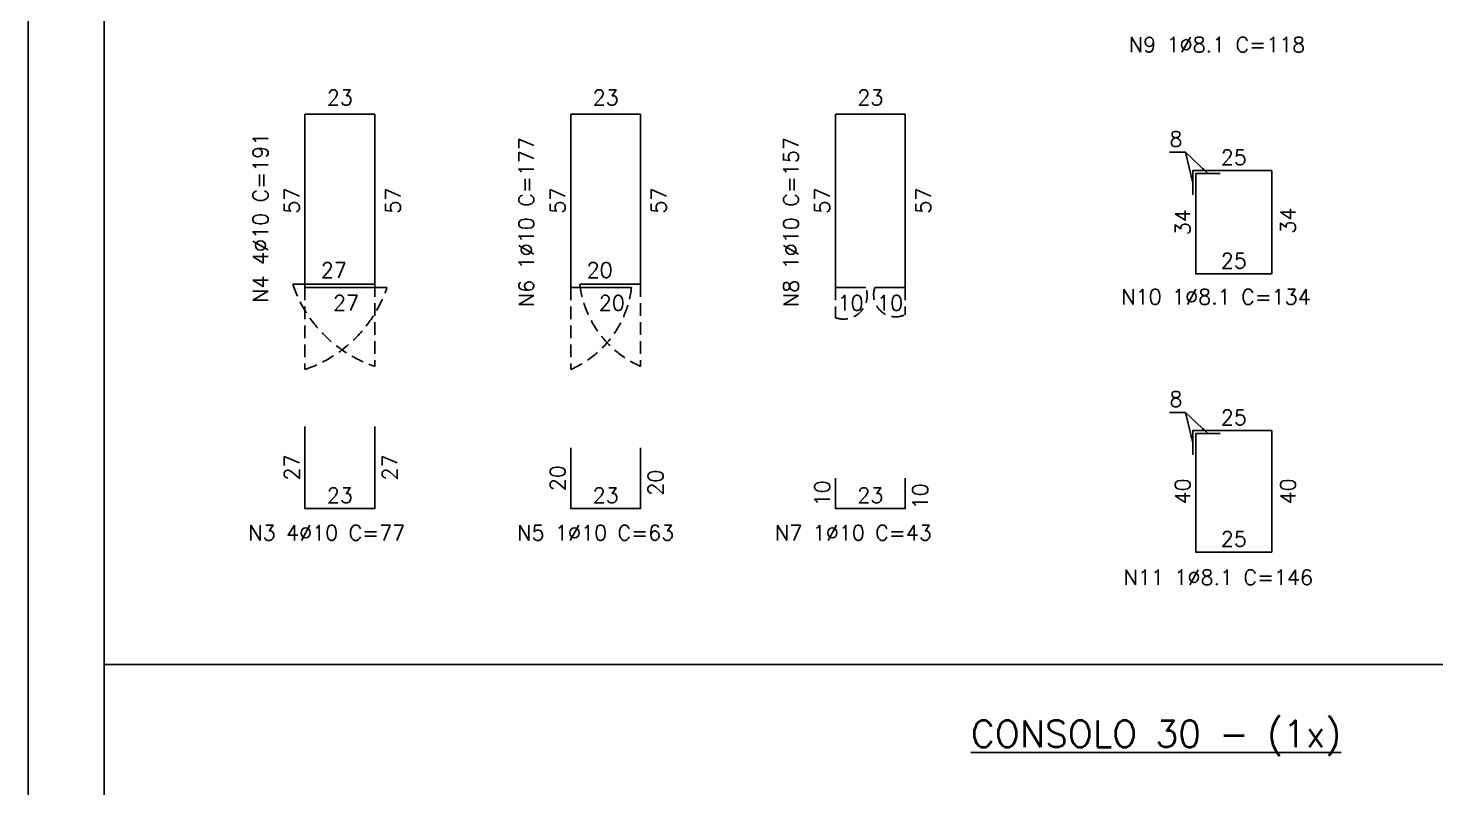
# Model space of a CAD drawing. Header units: centimetres. Extents: x 1658 to 19651, y 8294 to 11444.
# Drawn here: x 9541 to 10931, y 9823 to 10573 of the extents above; entities that cross this region are included whole.
import ezdxf

# ---------------------------------------------------------------- set-up
doc = ezdxf.new("R2010")
doc.units = ezdxf.units.CM
doc.header["$LTSCALE"] = 50
doc.header["$MEASUREMENT"] = 0
doc.header["$PDMODE"] = 67
doc.linetypes.add('HIDDEN', pattern=[0.375, 0.25, -0.125])
for name, color, linetype in [('COTAS-PRECON', 1, 'Continuous'), ('FORMATO-PRECON', 2, 'Continuous'), ('HACHURAS-PRECON', 1, 'Continuous'), ('LINHA-01-PRECON', 1, 'Continuous'), ('LINHA-04-PRECON', 4, 'Continuous'), ('X1', 2, 'Continuous')]:
    doc.layers.add(name, color=color, linetype=linetype)
doc.styles.add('PRECON-ROMANS', font='romans.shx')
doc.styles.get("Standard").update_dxf_attribs({"font": 'romans.shx'})
doc.dimstyles.new('ESC75-25', dxfattribs={"dimscale": 0, "dimtxt": 15, "dimasz": 7, "dimexe": 7, "dimexo": 7, "dimgap": 5.5, "dimtad": 1, "dimdec": 1, "dimlfac": 0.333333, "dimdsep": 46, "dimtxsty": 'Standard', "dimblk": 'ARCHTICK', "dimcen": 0.1, "dimdle": 7, "dimclrd": 256, "dimclre": 256, "dimclrt": 2, "dimadec": 0, "dimazin": 0, "dimtfac": 1, "dimtdec": 1, "dimtix": 1, "dimtmove": 2, "dimatfit": 3, "dimfxl": 1, "dimarcsym": 0})
doc.dimstyles.new('ESC75-75', dxfattribs={"dimscale": 0, "dimtxt": 15, "dimasz": 7, "dimexe": 7, "dimexo": 7, "dimgap": 5.5, "dimtad": 1, "dimdec": 1, "dimdsep": 46, "dimtxsty": 'Standard', "dimblk": 'ARCHTICK', "dimcen": 0.1, "dimdle": 7, "dimclrd": 256, "dimclre": 256, "dimclrt": 2, "dimadec": 0, "dimazin": 0, "dimtfac": 1, "dimtdec": 1, "dimtix": 1, "dimtmove": 2, "dimatfit": 3, "dimfxl": 1, "dimarcsym": 0})

# ---------------------------------------------------------------- blocks, each defined once
blk = doc.blocks.new('A$C2E607E54')
at = {"layer": 'FORMATO-PRECON'}
blk.add_lwpolyline([(0, 4200), (2970, 4200), (2970, 0), (0, 0)], close=True, dxfattribs=at)
at = {"layer": 'FORMATO-PRECON', "color": 6}
blk.add_lwpolyline([(100, 3950), (2870, 3950), (2870, 100), (100, 100)], close=True, dxfattribs=at)
blk = doc.blocks.new('*D472')
at = {"layer": 'Defpoints', "color": 0, "linetype": 'Continuous', "transparency": 16777216}
for p in [(9814.2, 10179.9), (9814.2, 10179.9), (9814.2, 10098.9)]:
    blk.add_point(p, dxfattribs=at)
at = {"layer": 'LINHA-01-PRECON', "color": 2, "linetype": 'Continuous', "transparency": 16777216, "insert": (9801.2, 10139.4), "char_height": 15, "attachment_point": 5, "rotation": 90}
blk.add_mtext('27', dxfattribs=at)
blk = doc.blocks.new('_ArchTick')
at = {"color": 0, "linetype": 'ByBlock', "const_width": 0.15}
blk.add_lwpolyline([(-0.5, -0.5), (0.5, 0.5)], dxfattribs=at)
blk = doc.blocks.new('*D473')
at = {"layer": 'Defpoints', "color": 0, "linetype": 'Continuous', "transparency": 16777216}
for p in [(9814.2, 10098.9), (9814.2, 10098.9), (9883.2, 10098.9)]:
    blk.add_point(p, dxfattribs=at)
at = {"layer": 'LINHA-01-PRECON', "color": 2, "linetype": 'Continuous', "transparency": 16777216, "insert": (9848.7, 10111.9), "char_height": 15, "attachment_point": 5}
blk.add_mtext('23', dxfattribs=at)
blk = doc.blocks.new('*D474')
at = {"layer": 'Defpoints', "color": 0, "linetype": 'Continuous', "transparency": 16777216}
for p in [(9883.2, 10179.9), (9883.2, 10179.9), (9883.2, 10098.9)]:
    blk.add_point(p, dxfattribs=at)
at = {"layer": 'LINHA-01-PRECON', "color": 2, "linetype": 'Continuous', "transparency": 16777216, "insert": (9897.9, 10139.4), "char_height": 15, "attachment_point": 5, "rotation": 90}
blk.add_mtext('27', dxfattribs=at)
blk = doc.blocks.new('*D475')
at = {"layer": 'Defpoints', "color": 0, "linetype": 'Continuous', "transparency": 16777216}
for p in [(9814.2, 10317.2), (9895.2, 10317.2), (9895.2, 10317.2)]:
    blk.add_point(p, dxfattribs=at)
at = {"layer": 'LINHA-01-PRECON', "color": 2, "linetype": 'Continuous', "transparency": 16777216, "insert": (9854.7, 10301.8), "char_height": 15, "attachment_point": 5}
blk.add_mtext('27', dxfattribs=at)
blk = doc.blocks.new('*D476')
at = {"layer": 'Defpoints', "color": 0, "linetype": 'Continuous', "transparency": 16777216}
for p in [(9814.2, 10488.2), (9814.2, 10488.2), (9814.2, 10317.2)]:
    blk.add_point(p, dxfattribs=at)
at = {"layer": 'LINHA-01-PRECON', "color": 2, "linetype": 'Continuous', "transparency": 16777216, "insert": (9801.2, 10402.7), "char_height": 15, "attachment_point": 5, "rotation": 90}
blk.add_mtext('57', dxfattribs=at)
blk = doc.blocks.new('*D477')
at = {"layer": 'Defpoints', "color": 0, "linetype": 'Continuous', "transparency": 16777216}
for p in [(9814.2, 10488.2), (9883.2, 10488.2), (9883.2, 10488.2)]:
    blk.add_point(p, dxfattribs=at)
at = {"layer": 'LINHA-01-PRECON', "color": 2, "linetype": 'Continuous', "transparency": 16777216, "insert": (9848.7, 10504.5), "char_height": 15, "attachment_point": 5}
blk.add_mtext('23', dxfattribs=at)
blk = doc.blocks.new('*D480')
at = {"layer": 'Defpoints', "color": 0, "linetype": 'Continuous', "transparency": 16777216}
for p in [(10076.7, 10158.9), (10076.7, 10158.9), (10076.7, 10098.9)]:
    blk.add_point(p, dxfattribs=at)
at = {"layer": 'LINHA-01-PRECON', "color": 2, "linetype": 'Continuous', "transparency": 16777216, "insert": (10063.7, 10128.9), "char_height": 15, "attachment_point": 5, "rotation": 90}
blk.add_mtext('20', dxfattribs=at)
blk = doc.blocks.new('*D429')
at = {"layer": 'Defpoints', "color": 0, "linetype": 'Continuous', "transparency": 16777216}
for p in [(10076.7, 10098.9), (10076.7, 10098.9), (10145.7, 10098.9)]:
    blk.add_point(p, dxfattribs=at)
at = {"layer": 'LINHA-01-PRECON', "color": 2, "linetype": 'Continuous', "transparency": 16777216, "insert": (10111.2, 10111.9), "char_height": 15, "attachment_point": 5}
blk.add_mtext('23', dxfattribs=at)
blk = doc.blocks.new('*D430')
at = {"layer": 'Defpoints', "color": 0, "linetype": 'Continuous', "transparency": 16777216}
for p in [(10145.7, 10158.9), (10145.7, 10158.9), (10145.7, 10098.9)]:
    blk.add_point(p, dxfattribs=at)
at = {"layer": 'LINHA-01-PRECON', "color": 2, "linetype": 'Continuous', "transparency": 16777216, "insert": (10160.4, 10124.4), "char_height": 15, "attachment_point": 5, "rotation": 90}
blk.add_mtext('20', dxfattribs=at)
blk = doc.blocks.new('*D431')
at = {"layer": 'Defpoints', "color": 0, "linetype": 'Continuous', "transparency": 16777216}
for p in [(10338, 10128.9), (10338, 10128.9), (10338, 10098.9)]:
    blk.add_point(p, dxfattribs=at)
at = {"layer": 'LINHA-01-PRECON', "color": 2, "linetype": 'Continuous', "transparency": 16777216, "insert": (10325, 10113.9), "char_height": 15, "attachment_point": 5, "rotation": 90}
blk.add_mtext('10', dxfattribs=at)
blk = doc.blocks.new('*D432')
at = {"layer": 'Defpoints', "color": 0, "linetype": 'Continuous', "transparency": 16777216}
for p in [(10338, 10098.9), (10338, 10098.9), (10407, 10098.9)]:
    blk.add_point(p, dxfattribs=at)
at = {"layer": 'LINHA-01-PRECON', "color": 2, "linetype": 'Continuous', "transparency": 16777216, "insert": (10372.5, 10111.9), "char_height": 15, "attachment_point": 5}
blk.add_mtext('23', dxfattribs=at)
blk = doc.blocks.new('*D433')
at = {"layer": 'Defpoints', "color": 0, "linetype": 'Continuous', "transparency": 16777216}
for p in [(10407, 10128.9), (10407, 10128.9), (10407, 10098.9)]:
    blk.add_point(p, dxfattribs=at)
at = {"layer": 'LINHA-01-PRECON', "color": 2, "linetype": 'Continuous', "transparency": 16777216, "insert": (10421.7, 10110.9), "char_height": 15, "attachment_point": 5, "rotation": 90}
blk.add_mtext('10', dxfattribs=at)
blk = doc.blocks.new('*D438')
at = {"layer": 'Defpoints', "color": 0, "linetype": 'Continuous', "transparency": 16777216}
for p in [(10693.9, 10330.4), (10768.9, 10330.4), (10768.9, 10330.4)]:
    blk.add_point(p, dxfattribs=at)
at = {"layer": 'LINHA-01-PRECON', "color": 2, "linetype": 'Continuous', "transparency": 16777216, "insert": (10731.4, 10343.4), "char_height": 15, "attachment_point": 5}
blk.add_mtext('25', dxfattribs=at)
blk = doc.blocks.new('*D439')
at = {"layer": 'Defpoints', "color": 0, "linetype": 'Continuous', "transparency": 16777216}
for p in [(10768.9, 10432.4), (10768.9, 10432.4), (10768.9, 10330.4)]:
    blk.add_point(p, dxfattribs=at)
at = {"layer": 'LINHA-01-PRECON', "color": 2, "linetype": 'Continuous', "transparency": 16777216, "insert": (10784.9, 10382.9), "char_height": 15, "attachment_point": 5, "rotation": 90}
blk.add_mtext('34', dxfattribs=at)
blk = doc.blocks.new('*D440')
at = {"layer": 'Defpoints', "color": 0, "linetype": 'Continuous', "transparency": 16777216}
for p in [(10693.9, 10432.4), (10693.9, 10432.4), (10768.9, 10432.4)]:
    blk.add_point(p, dxfattribs=at)
at = {"layer": 'LINHA-01-PRECON', "color": 2, "linetype": 'Continuous', "transparency": 16777216, "insert": (10731.4, 10445.4), "char_height": 15, "attachment_point": 5}
blk.add_mtext('25', dxfattribs=at)
blk = doc.blocks.new('*D441')
at = {"layer": 'Defpoints', "color": 0, "linetype": 'Continuous', "transparency": 16777216}
for p in [(10693.9, 10432.4), (10693.9, 10432.4), (10693.9, 10330.4)]:
    blk.add_point(p, dxfattribs=at)
at = {"layer": 'LINHA-01-PRECON', "color": 2, "linetype": 'Continuous', "transparency": 16777216, "insert": (10680.9, 10381.4), "char_height": 15, "attachment_point": 5, "rotation": 90}
blk.add_mtext('34', dxfattribs=at)
blk = doc.blocks.new('*D442')
at = {"layer": 'Defpoints', "color": 0, "linetype": 'Continuous', "transparency": 16777216}
for p in [(10693.9, 10055.9), (10768.9, 10055.9), (10768.9, 10055.9)]:
    blk.add_point(p, dxfattribs=at)
at = {"layer": 'LINHA-01-PRECON', "color": 2, "linetype": 'Continuous', "transparency": 16777216, "insert": (10731.4, 10068.9), "char_height": 15, "attachment_point": 5}
blk.add_mtext('25', dxfattribs=at)
blk = doc.blocks.new('*D443')
at = {"layer": 'Defpoints', "color": 0, "linetype": 'Continuous', "transparency": 16777216}
for p in [(10768.9, 10175.8), (10768.9, 10175.8), (10768.9, 10055.9)]:
    blk.add_point(p, dxfattribs=at)
at = {"layer": 'LINHA-01-PRECON', "color": 2, "linetype": 'Continuous', "transparency": 16777216, "insert": (10784.9, 10115.8), "char_height": 15, "attachment_point": 5, "rotation": 90}
blk.add_mtext('40', dxfattribs=at)
blk = doc.blocks.new('*D444')
at = {"layer": 'Defpoints', "color": 0, "linetype": 'Continuous', "transparency": 16777216}
for p in [(10693.9, 10175.8), (10693.9, 10175.8), (10768.9, 10175.8)]:
    blk.add_point(p, dxfattribs=at)
at = {"layer": 'LINHA-01-PRECON', "color": 2, "linetype": 'Continuous', "transparency": 16777216, "insert": (10731.4, 10188.8), "char_height": 15, "attachment_point": 5}
blk.add_mtext('25', dxfattribs=at)
blk = doc.blocks.new('*D445')
at = {"layer": 'Defpoints', "color": 0, "linetype": 'Continuous', "transparency": 16777216}
for p in [(10693.9, 10175.8), (10693.9, 10175.8), (10693.9, 10055.9)]:
    blk.add_point(p, dxfattribs=at)
at = {"layer": 'LINHA-01-PRECON', "color": 2, "linetype": 'Continuous', "transparency": 16777216, "insert": (10680.9, 10115.8), "char_height": 15, "attachment_point": 5, "rotation": 90}
blk.add_mtext('40', dxfattribs=at)
blk = doc.blocks.new('*D452')
at = {"layer": 'Defpoints', "color": 0, "linetype": 'Continuous', "transparency": 16777216}
for p in [(9883.2, 10488.2), (9883.2, 10488.2), (9883.2, 10317.2)]:
    blk.add_point(p, dxfattribs=at)
at = {"layer": 'LINHA-01-PRECON', "color": 2, "linetype": 'Continuous', "transparency": 16777216, "insert": (9901.1, 10402.7), "char_height": 15, "attachment_point": 5, "rotation": 90}
blk.add_mtext('57', dxfattribs=at)
blk = doc.blocks.new('*D453')
at = {"layer": 'Defpoints', "color": 0, "linetype": 'Continuous', "transparency": 16777216}
for p in [(9802.2, 10320.2), (9802.2, 10320.2), (9883.2, 10320.2)]:
    blk.add_point(p, dxfattribs=at)
at = {"layer": 'LINHA-01-PRECON', "color": 2, "linetype": 'Continuous', "transparency": 16777216, "insert": (9842.7, 10334.2), "char_height": 15, "attachment_point": 5}
blk.add_mtext('27', dxfattribs=at)
blk = doc.blocks.new('*D454')
at = {"layer": 'Defpoints', "color": 0, "linetype": 'Continuous', "transparency": 16777216}
for p in [(10076.7, 10317.2), (10136.7, 10317.2), (10136.7, 10317.2)]:
    blk.add_point(p, dxfattribs=at)
at = {"layer": 'LINHA-01-PRECON', "color": 2, "linetype": 'Continuous', "transparency": 16777216, "insert": (10117.2, 10301.8), "char_height": 15, "attachment_point": 5}
blk.add_mtext('20', dxfattribs=at)
blk = doc.blocks.new('*D455')
at = {"layer": 'Defpoints', "color": 0, "linetype": 'Continuous', "transparency": 16777216}
for p in [(10076.7, 10488.2), (10076.7, 10488.2), (10076.7, 10317.2)]:
    blk.add_point(p, dxfattribs=at)
at = {"layer": 'LINHA-01-PRECON', "color": 2, "linetype": 'Continuous', "transparency": 16777216, "insert": (10063.7, 10402.7), "char_height": 15, "attachment_point": 5, "rotation": 90}
blk.add_mtext('57', dxfattribs=at)
blk = doc.blocks.new('*D456')
at = {"layer": 'Defpoints', "color": 0, "linetype": 'Continuous', "transparency": 16777216}
for p in [(10076.7, 10488.2), (10145.7, 10488.2), (10145.7, 10488.2)]:
    blk.add_point(p, dxfattribs=at)
at = {"layer": 'LINHA-01-PRECON', "color": 2, "linetype": 'Continuous', "transparency": 16777216, "insert": (10111.2, 10504.5), "char_height": 15, "attachment_point": 5}
blk.add_mtext('23', dxfattribs=at)
blk = doc.blocks.new('*D481')
at = {"layer": 'Defpoints', "color": 0, "linetype": 'Continuous', "transparency": 16777216}
for p in [(10145.7, 10488.2), (10145.7, 10488.2), (10145.7, 10317.2)]:
    blk.add_point(p, dxfattribs=at)
at = {"layer": 'LINHA-01-PRECON', "color": 2, "linetype": 'Continuous', "transparency": 16777216, "insert": (10163.6, 10402.7), "char_height": 15, "attachment_point": 5, "rotation": 90}
blk.add_mtext('57', dxfattribs=at)
blk = doc.blocks.new('*D482')
at = {"layer": 'Defpoints', "color": 0, "linetype": 'Continuous', "transparency": 16777216}
for p in [(10085.7, 10320.2), (10085.7, 10320.2), (10145.7, 10320.2)]:
    blk.add_point(p, dxfattribs=at)
at = {"layer": 'LINHA-01-PRECON', "color": 2, "linetype": 'Continuous', "transparency": 16777216, "insert": (10105.2, 10334.2), "char_height": 15, "attachment_point": 5}
blk.add_mtext('20', dxfattribs=at)
blk = doc.blocks.new('*D483')
at = {"layer": 'Defpoints', "color": 0, "linetype": 'Continuous', "transparency": 16777216}
for p in [(10338, 10317.2), (10368, 10317.2), (10368, 10317.2)]:
    blk.add_point(p, dxfattribs=at)
at = {"layer": 'LINHA-01-PRECON', "color": 2, "linetype": 'Continuous', "transparency": 16777216, "insert": (10353, 10301.8), "char_height": 15, "attachment_point": 5}
blk.add_mtext('10', dxfattribs=at)
blk = doc.blocks.new('*D484')
at = {"layer": 'Defpoints', "color": 0, "linetype": 'Continuous', "transparency": 16777216}
for p in [(10338, 10488.2), (10338, 10488.2), (10338, 10317.2)]:
    blk.add_point(p, dxfattribs=at)
at = {"layer": 'LINHA-01-PRECON', "color": 2, "linetype": 'Continuous', "transparency": 16777216, "insert": (10325, 10402.7), "char_height": 15, "attachment_point": 5, "rotation": 90}
blk.add_mtext('57', dxfattribs=at)
blk = doc.blocks.new('*D485')
at = {"layer": 'Defpoints', "color": 0, "linetype": 'Continuous', "transparency": 16777216}
for p in [(10338, 10488.2), (10407, 10488.2), (10407, 10488.2)]:
    blk.add_point(p, dxfattribs=at)
at = {"layer": 'LINHA-01-PRECON', "color": 2, "linetype": 'Continuous', "transparency": 16777216, "insert": (10372.5, 10504.5), "char_height": 15, "attachment_point": 5}
blk.add_mtext('23', dxfattribs=at)
blk = doc.blocks.new('*D486')
at = {"layer": 'Defpoints', "color": 0, "linetype": 'Continuous', "transparency": 16777216}
for p in [(10407, 10488.2), (10407, 10488.2), (10407, 10317.2)]:
    blk.add_point(p, dxfattribs=at)
at = {"layer": 'LINHA-01-PRECON', "color": 2, "linetype": 'Continuous', "transparency": 16777216, "insert": (10424.9, 10402.7), "char_height": 15, "attachment_point": 5, "rotation": 90}
blk.add_mtext('57', dxfattribs=at)
blk = doc.blocks.new('*D487')
at = {"layer": 'Defpoints', "color": 0, "linetype": 'Continuous', "transparency": 16777216}
for p in [(10377, 10317.2), (10377, 10317.2), (10407, 10317.2)]:
    blk.add_point(p, dxfattribs=at)
at = {"layer": 'LINHA-01-PRECON', "color": 2, "linetype": 'Continuous', "transparency": 16777216, "insert": (10392, 10301.8), "char_height": 15, "attachment_point": 5}
blk.add_mtext('10', dxfattribs=at)

msp = doc.modelspace()

# ---------------------------------------------------------------- linework, layer by layer
at = {"layer": 'COTAS-PRECON', "linetype": 'HIDDEN'}
for p, q in [((9814.19, 10317.16), (9814.19, 10236.16)), ((9883.19, 10320.16), (9883.19, 10239.16)), ((10076.7, 10317.16), (10076.7, 10236.16)), ((10145.7, 10320.16), (10145.7, 10239.16)), ((10338, 10317.16), (10338, 10287.16)), ((10407, 10317.16), (10407, 10290.16))]:
    msp.add_line(p, q, dxfattribs=at)
for centre, radius, start, end in [((9924.22, 10361.19), 128.75, 198.58468, 251.41532), ((9773.15, 10358.19), 128.75, 288.58468, 341.41532), ((10036.17, 10328.9), 101.21, 293.60466, 353.33763), ((10186.23, 10331.9), 101.21, 186.66237, 246.39534), ((10345.91, 10309.25), 23.46, 250.2784, 19.7216), ((10397.64, 10309.93), 21.87, 160.67852, 295.34705)]:
    msp.add_arc(centre, radius, start, end, dxfattribs=at)
at = {"layer": 'LINHA-01-PRECON'}
msp.add_line((11693.36, 9945.13), (9615.86, 9945.13), dxfattribs=at)
at = {"layer": 'LINHA-04-PRECON'}
for p, q in [((9814.19, 10317.16), (9814.19, 10488.16)), ((9814.19, 10488.16), (9883.19, 10488.16)), ((9883.19, 10320.16), (9883.19, 10488.16)), ((10076.7, 10317.16), (10076.7, 10488.16)), ((10076.7, 10488.16), (10145.7, 10488.16)), ((10145.7, 10320.16), (10145.7, 10488.16)), ((10338, 10317.16), (10338, 10488.16)), ((10338, 10488.16), (10407, 10488.16)), ((10407, 10317.16), (10407, 10488.16)), ((9802.19, 10320.16), (9883.19, 10320.16)), ((9895.19, 10317.16), (9814.19, 10317.16)), ((10136.7, 10317.16), (10076.7, 10317.16)), ((10085.7, 10320.16), (10145.7, 10320.16)), ((10368, 10317.16), (10338, 10317.16)), ((10377, 10317.16), (10407, 10317.16))]:
    msp.add_line(p, q, dxfattribs=at)
for points in [[(10690.92, 10408.4), (10690.92, 10432.4), (10768.92, 10432.4), (10768.92, 10330.36), (10693.92, 10330.36), (10693.92, 10429.4), (10717.92, 10429.4)], [(9883.19, 10179.85), (9883.19, 10098.85), (9814.19, 10098.85), (9814.19, 10179.85)], [(10690.92, 10151.81), (10690.92, 10175.81), (10768.92, 10175.81), (10768.92, 10055.88), (10693.92, 10055.88), (10693.92, 10172.81), (10717.92, 10172.81)], [(10145.7, 10158.85), (10145.7, 10098.85), (10076.7, 10098.85), (10076.7, 10158.85)], [(10407, 10128.85), (10407, 10098.85), (10338, 10098.85), (10338, 10128.85)]]:
    msp.add_lwpolyline(points, dxfattribs=at)

# ---------------------------------------------------------------- block references
at = {"layer": 'HACHURAS-PRECON', "xscale": 0.7499999999999996, "yscale": 0.7499999999999996, "zscale": 0.7499999999999996}
msp.add_blockref('A$C2E607E54', (9540.86, 8293.94), dxfattribs=at)

# ---------------------------------------------------------------- texts
at = {"layer": 'LINHA-01-PRECON', "color": 2, "linetype": 'Continuous', "char_height": 15, "attachment_point": 5}
for insert in [(10674.26, 10463.48), (10674.26, 10206.9)]:
    msp.add_mtext('8', dxfattribs=dict(at, insert=insert))
at = {"layer": 'LINHA-01-PRECON', "color": 4, "insert": (10654.61, 9872.32), "char_height": 26.25, "attachment_point": 5}
msp.add_mtext('{\\LCONSOLO 30 - (1x)}', dxfattribs=at)
at = {"layer": 'X1', "style": 'PRECON-ROMANS'}
for s, p in [('N9 1%%C8.1 C=118', (10627.76, 10549.09)), ('N10 1%%C8.1 C=134', (10620.34, 10300.29)), ('N3 4%%C10 C=77', (9758.31, 10067.48)), ('N5 1%%C10 C=63', (10023.84, 10067.48)), ('N7 1%%C10 C=43', (10278.36, 10067.48)), ('N11 1%%C8.1 C=146', (10622.62, 10023.47))]:
    msp.add_text(s, height=15, dxfattribs=at).set_placement(p)
for s, p in [('N4 4%%C10 C=191', (9777.8, 10301.91)), ('N6 1%%C10 C=177', (10040.31, 10297.62)), ('N8 1%%C10 C=157', (10301.61, 10297.62))]:
    msp.add_text(s, height=15, rotation=90, dxfattribs=at).set_placement(p)

# ---------------------------------------------------------------- dimensions: what is measured, and where the dimension line sits
at = {"layer": 'LINHA-01-PRECON', "linetype": 'Continuous'}
for base, p1, p2, angle, picture, middle in [((9883.19, 10488.16), (9814.19, 10488.16), (9883.19, 10488.16), 180, '*D477', (9848.69, 10504.48)), ((10145.7, 10488.16), (10076.7, 10488.16), (10145.7, 10488.16), 180, '*D456', (10111.2, 10504.48)), ((10407, 10488.16), (10338, 10488.16), (10407, 10488.16), 180, '*D485', (10372.5, 10504.48)), ((9883.19, 10488.16), (9883.19, 10317.16), (9883.19, 10488.16), 90, '*D452', (9901.11, 10402.66)), ((10145.7, 10488.16), (10145.7, 10317.16), (10145.7, 10488.16), 90, '*D481', (10163.62, 10402.66)), ((10407, 10488.16), (10407, 10317.16), (10407, 10488.16), 90, '*D486', (10424.92, 10402.66)), ((10768.92, 10432.4), (10768.92, 10330.36), (10768.92, 10432.4), 90, '*D439', (10784.87, 10382.88)), ((9895.19, 10317.16), (9814.19, 10317.16), (9895.19, 10317.16), 180, '*D475', (9854.69, 10301.83)), ((10136.7, 10317.16), (10076.7, 10317.16), (10136.7, 10317.16), 180, '*D454', (10117.2, 10301.83)), ((10368, 10317.16), (10338, 10317.16), (10368, 10317.16), 180, '*D483', (10353, 10301.83)), ((9883.19, 10179.85), (9883.19, 10098.85), (9883.19, 10179.85), 90, '*D474', (9897.9, 10139.35)), ((10768.92, 10175.81), (10768.92, 10055.88), (10768.92, 10175.81), 90, '*D443', (10784.87, 10115.85)), ((10145.7, 10158.85), (10145.7, 10098.85), (10145.7, 10158.85), 90, '*D430', (10160.41, 10124.35)), ((10407, 10128.85), (10407, 10098.85), (10407, 10128.85), 90, '*D433', (10421.71, 10110.85))]:
    dim = msp.add_linear_dim(base=base, p1=p1, p2=p2, angle=angle, dimstyle='ESC75-25', override={"dimscale": 1, "dimse1": 1, "dimse2": 1, "dimsd1": 1, "dimsd2": 1}, dxfattribs=at)
    dim.commit()
    dim.dimension.update_dxf_attribs({"geometry": picture, "text_midpoint": middle, "dimtype": 160})
for base, p1, p2, angle, picture, middle in [((9814.19, 10488.16), (9814.19, 10317.16), (9814.19, 10488.16), 90, '*D476', (9801.19, 10402.66)), ((10076.7, 10488.16), (10076.7, 10317.16), (10076.7, 10488.16), 90, '*D455', (10063.7, 10402.66)), ((10338, 10488.16), (10338, 10317.16), (10338, 10488.16), 90, '*D484', (10325, 10402.66)), ((10693.92, 10432.4), (10693.92, 10330.36), (10693.92, 10432.4), 90, '*D441', (10680.92, 10381.38)), ((9814.19, 10179.85), (9814.19, 10098.85), (9814.19, 10179.85), 90, '*D472', (9801.19, 10139.35)), ((10693.92, 10175.81), (10693.92, 10055.88), (10693.92, 10175.81), 90, '*D445', (10680.92, 10115.85)), ((10076.7, 10158.85), (10076.7, 10098.85), (10076.7, 10158.85), 90, '*D480', (10063.7, 10128.85)), ((9814.19, 10098.85), (9883.19, 10098.85), (9814.19, 10098.85), 180, '*D473', (9848.69, 10111.85)), ((10076.7, 10098.85), (10145.7, 10098.85), (10076.7, 10098.85), 180, '*D429', (10111.2, 10111.85)), ((10338, 10128.85), (10338, 10098.85), (10338, 10128.85), 90, '*D431', (10325, 10113.85)), ((10338, 10098.85), (10407, 10098.85), (10338, 10098.85), 180, '*D432', (10372.5, 10111.85))]:
    dim = msp.add_linear_dim(base=base, p1=p1, p2=p2, angle=angle, dimstyle='ESC75-25', override={"dimscale": 1, "dimse1": 1, "dimse2": 1, "dimsd1": 1, "dimsd2": 1}, dxfattribs=at)
    dim.commit()
    dim.dimension.update_dxf_attribs({"geometry": picture, "text_midpoint": middle})
for base, p1, p2, picture, middle in [((10693.92, 10432.4), (10768.92, 10432.4), (10693.92, 10432.4), '*D440', (10731.42, 10445.4)), ((10768.92, 10330.36), (10693.92, 10330.36), (10768.92, 10330.36), '*D438', (10731.42, 10343.36)), ((10693.92, 10175.81), (10768.92, 10175.81), (10693.92, 10175.81), '*D444', (10731.42, 10188.81)), ((10768.92, 10055.88), (10693.92, 10055.88), (10768.92, 10055.88), '*D442', (10731.42, 10068.88))]:
    dim = msp.add_linear_dim(base=base, p1=p1, p2=p2, dimstyle='ESC75-25', override={"dimscale": 1, "dimse1": 1, "dimse2": 1, "dimsd1": 1, "dimsd2": 1}, dxfattribs=at)
    dim.commit()
    dim.dimension.update_dxf_attribs({"geometry": picture, "text_midpoint": middle})
for base, p1, p2, picture, middle in [((9802.19, 10320.16), (9883.19, 10320.16), (9802.19, 10320.16), '*D453', (9842.69, 10334.23)), ((10085.7, 10320.16), (10145.7, 10320.16), (10085.7, 10320.16), '*D482', (10105.2, 10334.23)), ((10377, 10317.16), (10407, 10317.16), (10377, 10317.16), '*D487', (10392, 10301.83))]:
    dim = msp.add_linear_dim(base=base, p1=p1, p2=p2, dimstyle='ESC75-25', override={"dimscale": 1, "dimse1": 1, "dimse2": 1, "dimsd1": 1, "dimsd2": 1}, dxfattribs=at)
    dim.commit()
    dim.dimension.update_dxf_attribs({"geometry": picture, "text_midpoint": middle, "dimtype": 160})

# ---------------------------------------------------------------- leaders
for points in [[(10690.92, 10420.4), (10683.87, 10450.4), (10667.78, 10450.4)], [(10705.92, 10429.4), (10683.87, 10450.4)], [(10690.92, 10163.81), (10683.87, 10193.82), (10667.78, 10193.82)], [(10705.92, 10172.81), (10683.87, 10193.82)]]:
    msp.add_leader(points, dimstyle='ESC75-75', override={"dimscale": 1, "dimtad": 0}, dxfattribs=at)

doc.saveas('drawing.dxf')
